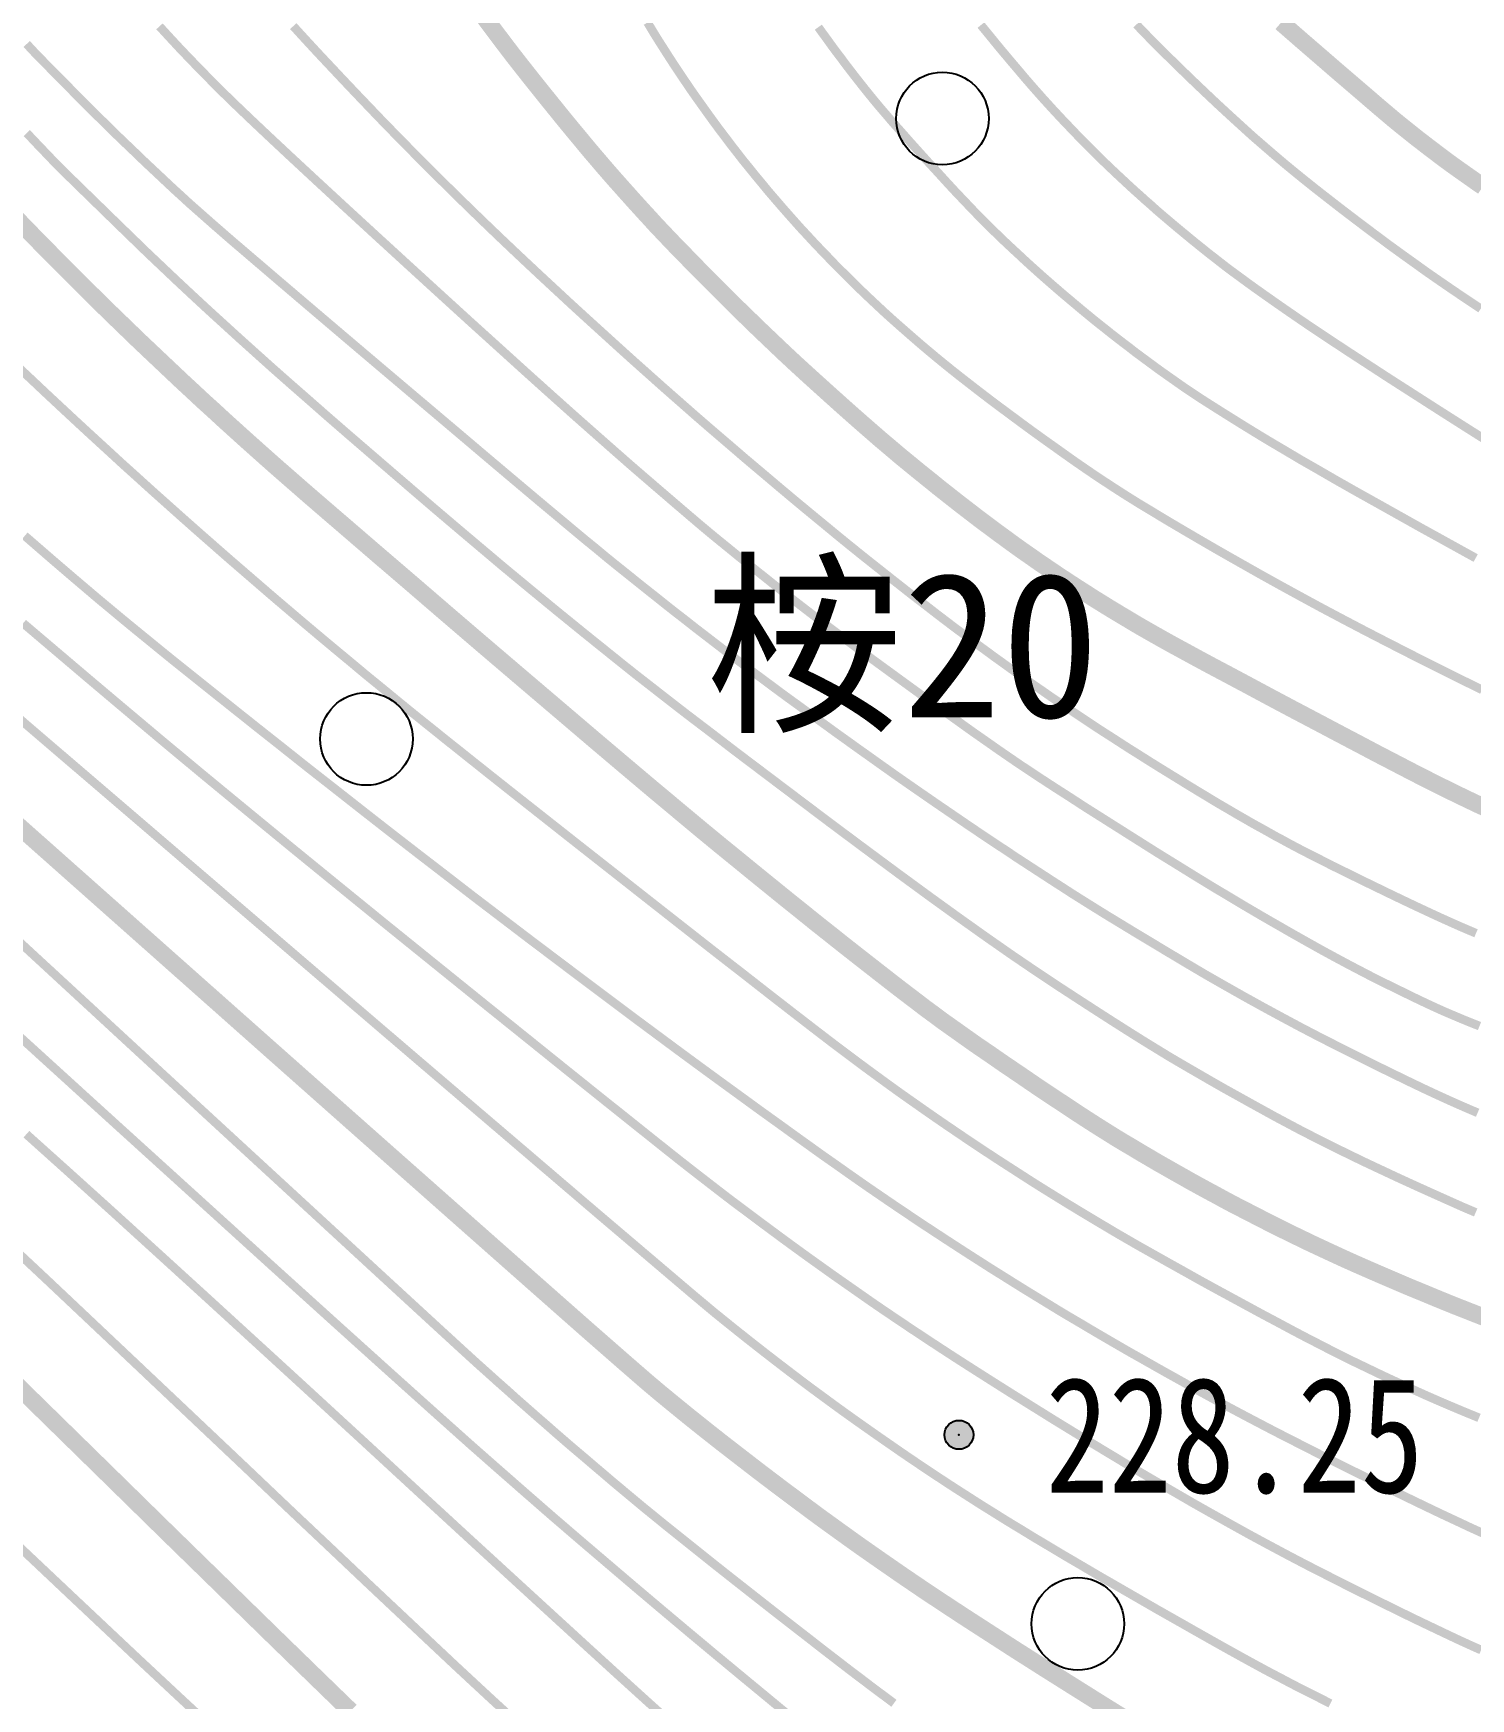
# Model space of a CAD drawing. Extents: x 36524600 to 36525730, y 2746759 to 2747713.
# Drawn here: x 36525068.11 to 36525080.53, y 2747450.36 to 2747464.75 of the extents above; entities that cross this region are included whole.
import ezdxf
from ezdxf.enums import TextEntityAlignment as Align

# ---------------------------------------------------------------- set-up
doc = ezdxf.new("R2010")
doc.units = 0
doc.header["$LTSCALE"] = 1000
doc.header["$MEASUREMENT"] = 0
for name, color, linetype in [('DGX', 251, 'Continuous'), ('GCD', 252, 'Continuous'), ('PP-DX-PT', 251, 'Continuous'), ('ZBTZ', 3, 'Continuous')]:
    doc.layers.add(name, color=color, linetype=linetype)
doc.styles.add('宋体', font='')
doc.styles.add('正等线体', font='宋体.shx', dxfattribs={"bigfont": '@@gbcbig.shx'})
doc.styles.get('宋体').set_extended_font_data('SimSun')

# ---------------------------------------------------------------- blocks, each defined once
blk = doc.blocks.new('gc326')
blk.add_circle((0, 0), 0.8)
blk = doc.blocks.new('gc200')
h = blk.add_hatch(color=256)
edge = h.paths.add_edge_path()
edge.add_arc((0, 0), 0.25, 0, 360)
blk.add_circle((0, 0), 0.25)
blk = doc.blocks.new('dxt')
at = {"layer": 'DGX', "color": 253, "linetype": 'Continuous', "flags": 128}
for points, const_width in [([(36525067.836, 2747451.819), (36525068.506, 2747451.187), (36525069.013, 2747450.71), (36525069.357, 2747450.389), (36525069.61, 2747450.154)], 0.075), ([(36525070.853, 2747450.254), (36525070.556, 2747450.542), (36525070.194, 2747450.894), (36525069.769, 2747451.309), (36525069.278, 2747451.788), (36525068.724, 2747452.331), (36525068.105, 2747452.937), (36525067.484, 2747453.545)], 0.15), ([(36525068.052, 2747455.237), (36525068.412, 2747454.914), (36525068.791, 2747454.572), (36525069.188, 2747454.211), (36525069.604, 2747453.832), (36525070.038, 2747453.435), (36525070.491, 2747453.02), (36525070.963, 2747452.586), (36525071.424, 2747452.161), (36525071.848, 2747451.771), (36525072.234, 2747451.417), (36525072.581, 2747451.099), (36525072.89, 2747450.816), (36525073.161, 2747450.569), (36525073.394, 2747450.358), (36525073.589, 2747450.182)], 0.075), ([(36525067.075, 2747457.743), (36525068.148, 2747456.754), (36525069.088, 2747455.887), (36525069.897, 2747455.142), (36525070.574, 2747454.519), (36525071.118, 2747454.018), (36525071.53, 2747453.639), (36525071.81, 2747453.382), (36525071.958, 2747453.247), (36525072.04, 2747453.174), (36525072.122, 2747453.1), (36525072.205, 2747453.027), (36525072.287, 2747452.953), (36525072.37, 2747452.88), (36525072.453, 2747452.807), (36525072.536, 2747452.735), (36525072.619, 2747452.662), (36525072.702, 2747452.59), (36525072.786, 2747452.518), (36525072.87, 2747452.447), (36525072.954, 2747452.375), (36525073.038, 2747452.304), (36525073.122, 2747452.232), (36525073.206, 2747452.162), (36525073.291, 2747452.091), (36525073.381, 2747452.016), (36525073.483, 2747451.933), (36525073.595, 2747451.842), (36525073.719, 2747451.743), (36525073.854, 2747451.635), (36525073.999, 2747451.519), (36525074.156, 2747451.395), (36525074.324, 2747451.263), (36525074.492, 2747451.131), (36525074.65, 2747451.008), (36525074.797, 2747450.894), (36525074.933, 2747450.788), (36525075.059, 2747450.691), (36525075.173, 2747450.603), (36525075.278, 2747450.524), (36525075.371, 2747450.453), (36525075.46, 2747450.387), (36525075.548, 2747450.321)], 0.075), ([(36525066.845, 2747459.81), (36525068.13, 2747458.708), (36525069.413, 2747457.609), (36525070.538, 2747456.645), (36525071.507, 2747455.816), (36525072.319, 2747455.123), (36525072.973, 2747454.564), (36525073.471, 2747454.141), (36525073.811, 2747453.852), (36525073.994, 2747453.699), (36525074.099, 2747453.614), (36525074.205, 2747453.529), (36525074.311, 2747453.445), (36525074.417, 2747453.362), (36525074.524, 2747453.279), (36525074.631, 2747453.197), (36525074.739, 2747453.115), (36525074.847, 2747453.034), (36525074.956, 2747452.954), (36525075.065, 2747452.874), (36525075.175, 2747452.795), (36525075.285, 2747452.717), (36525075.396, 2747452.639), (36525075.507, 2747452.562), (36525075.618, 2747452.485), (36525075.73, 2747452.409), (36525075.842, 2747452.334), (36525075.955, 2747452.259), (36525076.068, 2747452.185), (36525076.182, 2747452.112), (36525076.296, 2747452.039), (36525076.41, 2747451.968), (36525076.525, 2747451.896), (36525076.641, 2747451.826), (36525076.76, 2747451.753), (36525076.888, 2747451.677), (36525077.023, 2747451.596), (36525077.167, 2747451.512), (36525077.318, 2747451.423), (36525077.478, 2747451.331), (36525077.646, 2747451.234), (36525077.821, 2747451.133), (36525077.994, 2747451.035), (36525078.154, 2747450.944), (36525078.299, 2747450.862), (36525078.431, 2747450.788), (36525078.55, 2747450.722), (36525078.654, 2747450.665), (36525078.746, 2747450.615), (36525078.823, 2747450.574), (36525078.894, 2747450.537), (36525078.964, 2747450.5), (36525079.035, 2747450.463), (36525079.106, 2747450.427), (36525079.178, 2747450.391), (36525079.249, 2747450.355), (36525079.32, 2747450.319)], 0.075), ([(36525080.639, 2747451.789), (36525080.529, 2747451.839), (36525080.41, 2747451.895), (36525080.281, 2747451.955), (36525080.143, 2747452.021), (36525079.996, 2747452.092), (36525079.84, 2747452.168), (36525079.675, 2747452.249), (36525079.501, 2747452.335), (36525079.326, 2747452.422), (36525079.16, 2747452.506), (36525079.001, 2747452.587), (36525078.85, 2747452.664), (36525078.708, 2747452.738), (36525078.573, 2747452.809), (36525078.447, 2747452.876), (36525078.328, 2747452.94), (36525078.215, 2747453.002), (36525078.103, 2747453.064), (36525077.994, 2747453.125), (36525077.886, 2747453.185), (36525077.78, 2747453.245), (36525077.676, 2747453.304), (36525077.573, 2747453.362), (36525077.473, 2747453.42), (36525077.373, 2747453.478), (36525077.274, 2747453.536), (36525077.175, 2747453.595), (36525077.076, 2747453.653), (36525076.977, 2747453.712), (36525076.879, 2747453.772), (36525076.781, 2747453.832), (36525076.683, 2747453.892), (36525076.585, 2747453.953), (36525076.488, 2747454.014), (36525076.39, 2747454.075), (36525076.293, 2747454.137), (36525076.196, 2747454.199), (36525076.1, 2747454.261), (36525076.003, 2747454.324), (36525075.907, 2747454.387), (36525075.811, 2747454.45), (36525075.715, 2747454.514), (36525075.62, 2747454.578), (36525075.525, 2747454.642), (36525075.43, 2747454.707), (36525075.335, 2747454.772), (36525075.24, 2747454.838), (36525075.146, 2747454.904), (36525075.047, 2747454.974), (36525074.937, 2747455.051), (36525074.817, 2747455.137), (36525074.686, 2747455.231), (36525074.545, 2747455.333), (36525074.393, 2747455.442), (36525074.231, 2747455.56), (36525074.059, 2747455.685), (36525073.877, 2747455.818), (36525073.688, 2747455.957), (36525073.491, 2747456.103), (36525073.286, 2747456.255), (36525073.074, 2747456.414), (36525072.854, 2747456.579), (36525072.627, 2747456.75), (36525072.391, 2747456.928), (36525072.152, 2747457.11), (36525071.913, 2747457.292), (36525071.675, 2747457.476), (36525071.436, 2747457.66), (36525071.197, 2747457.845), (36525070.959, 2747458.031), (36525070.721, 2747458.218), (36525070.482, 2747458.405), (36525070.253, 2747458.587), (36525070.039, 2747458.756), (36525069.842, 2747458.913), (36525069.661, 2747459.057), (36525069.496, 2747459.189), (36525069.347, 2747459.308), (36525069.215, 2747459.415), (36525069.1, 2747459.509), (36525068.992, 2747459.597), (36525068.885, 2747459.685), (36525068.778, 2747459.774), (36525068.671, 2747459.863), (36525068.565, 2747459.953), (36525068.459, 2747460.043), (36525068.354, 2747460.133), (36525068.248, 2747460.224), (36525068.143, 2747460.315), (36525068.038, 2747460.406)], 0.075), ([(36525067.966, 2747463.147), (36525068.054, 2747463.055), (36525068.142, 2747462.966), (36525068.229, 2747462.877), (36525068.317, 2747462.788), (36525068.406, 2747462.699), (36525068.494, 2747462.611), (36525068.583, 2747462.522), (36525068.672, 2747462.435), (36525068.761, 2747462.347), (36525068.851, 2747462.26), (36525068.941, 2747462.173), (36525069.031, 2747462.086), (36525069.122, 2747462), (36525069.213, 2747461.914), (36525069.304, 2747461.828), (36525069.395, 2747461.742), (36525069.487, 2747461.657), (36525069.578, 2747461.572), (36525069.671, 2747461.488), (36525069.763, 2747461.403), (36525069.856, 2747461.319), (36525069.949, 2747461.235), (36525070.042, 2747461.152), (36525070.135, 2747461.069), (36525070.229, 2747460.986), (36525070.339, 2747460.89), (36525070.481, 2747460.766), (36525070.655, 2747460.616), (36525070.862, 2747460.438), (36525071.1, 2747460.233), (36525071.371, 2747460.001), (36525071.673, 2747459.741), (36525072.008, 2747459.454), (36525072.347, 2747459.165), (36525072.662, 2747458.897), (36525072.952, 2747458.65), (36525073.218, 2747458.425), (36525073.461, 2747458.22), (36525073.679, 2747458.038), (36525073.873, 2747457.876), (36525074.043, 2747457.736), (36525074.198, 2747457.61), (36525074.346, 2747457.489), (36525074.489, 2747457.373), (36525074.626, 2747457.262), (36525074.757, 2747457.157), (36525074.881, 2747457.057), (36525075, 2747456.963), (36525075.113, 2747456.873), (36525075.22, 2747456.789), (36525075.321, 2747456.71), (36525075.417, 2747456.635), (36525075.508, 2747456.564), (36525075.593, 2747456.498), (36525075.673, 2747456.437), (36525075.748, 2747456.38), (36525075.817, 2747456.327), (36525075.888, 2747456.275), (36525075.967, 2747456.216), (36525076.056, 2747456.153), (36525076.153, 2747456.084), (36525076.259, 2747456.009), (36525076.375, 2747455.93), (36525076.499, 2747455.844), (36525076.632, 2747455.754), (36525076.765, 2747455.663), (36525076.89, 2747455.579), (36525077.007, 2747455.502), (36525077.115, 2747455.43), (36525077.215, 2747455.365), (36525077.307, 2747455.306), (36525077.39, 2747455.254), (36525077.465, 2747455.207), (36525077.536, 2747455.164), (36525077.608, 2747455.122), (36525077.679, 2747455.079), (36525077.751, 2747455.037), (36525077.822, 2747454.995), (36525077.894, 2747454.954), (36525077.966, 2747454.913), (36525078.039, 2747454.872), (36525078.111, 2747454.831), (36525078.184, 2747454.791), (36525078.257, 2747454.751), (36525078.33, 2747454.712), (36525078.403, 2747454.672), (36525078.476, 2747454.633), (36525078.55, 2747454.595), (36525078.624, 2747454.557), (36525078.698, 2747454.519), (36525078.772, 2747454.481), (36525078.846, 2747454.444), (36525078.92, 2747454.407), (36525078.995, 2747454.37), (36525079.07, 2747454.334), (36525079.144, 2747454.298), (36525079.219, 2747454.263), (36525079.296, 2747454.227), (36525079.376, 2747454.19), (36525079.459, 2747454.152), (36525079.544, 2747454.114), (36525079.633, 2747454.075), (36525079.725, 2747454.035), (36525079.82, 2747453.994), (36525079.918, 2747453.952), (36525080.017, 2747453.91), (36525080.115, 2747453.87), (36525080.211, 2747453.83), (36525080.306, 2747453.791), (36525080.4, 2747453.753), (36525080.492, 2747453.717), (36525080.583, 2747453.681), (36525080.673, 2747453.646)], 0.15), ([(36525068.055, 2747463.885), (36525068.114, 2747463.824), (36525068.164, 2747463.77), (36525068.208, 2747463.725), (36525068.243, 2747463.688), (36525068.271, 2747463.659), (36525068.291, 2747463.638), (36525068.303, 2747463.625), (36525068.308, 2747463.62), (36525068.317, 2747463.611), (36525068.342, 2747463.587), (36525068.383, 2747463.546), (36525068.44, 2747463.49), (36525068.514, 2747463.418), (36525068.604, 2747463.33), (36525068.71, 2747463.227), (36525068.833, 2747463.107), (36525068.964, 2747462.98), (36525069.095, 2747462.853), (36525069.227, 2747462.728), (36525069.36, 2747462.602), (36525069.493, 2747462.478), (36525069.627, 2747462.354), (36525069.762, 2747462.231), (36525069.897, 2747462.108), (36525070.036, 2747461.983), (36525070.181, 2747461.853), (36525070.334, 2747461.718), (36525070.494, 2747461.578), (36525070.66, 2747461.432), (36525070.833, 2747461.282), (36525071.014, 2747461.126), (36525071.201, 2747460.965), (36525071.386, 2747460.806), (36525071.562, 2747460.655), (36525071.728, 2747460.514), (36525071.884, 2747460.382), (36525072.03, 2747460.259), (36525072.166, 2747460.144), (36525072.293, 2747460.039), (36525072.409, 2747459.943), (36525072.521, 2747459.851), (36525072.633, 2747459.759), (36525072.745, 2747459.668), (36525072.857, 2747459.577), (36525072.97, 2747459.486), (36525073.082, 2747459.396), (36525073.195, 2747459.305), (36525073.308, 2747459.215), (36525073.434, 2747459.117), (36525073.584, 2747459), (36525073.758, 2747458.865), (36525073.958, 2747458.713), (36525074.181, 2747458.542), (36525074.43, 2747458.354), (36525074.703, 2747458.148), (36525075, 2747457.924), (36525075.302, 2747457.699), (36525075.587, 2747457.488), (36525075.856, 2747457.291), (36525076.108, 2747457.109), (36525076.343, 2747456.942), (36525076.562, 2747456.789), (36525076.765, 2747456.651), (36525076.951, 2747456.527), (36525077.123, 2747456.415), (36525077.285, 2747456.31), (36525077.436, 2747456.213), (36525077.576, 2747456.124), (36525077.705, 2747456.043), (36525077.824, 2747455.97), (36525077.932, 2747455.904), (36525078.029, 2747455.847), (36525078.122, 2747455.793), (36525078.217, 2747455.738), (36525078.314, 2747455.682), (36525078.414, 2747455.625), (36525078.517, 2747455.568), (36525078.621, 2747455.51), (36525078.728, 2747455.451), (36525078.837, 2747455.391), (36525078.951, 2747455.33), (36525079.07, 2747455.267), (36525079.195, 2747455.203), (36525079.326, 2747455.137), (36525079.463, 2747455.07), (36525079.605, 2747455.001), (36525079.754, 2747454.931), (36525079.908, 2747454.859), (36525080.061, 2747454.789), (36525080.203, 2747454.725), (36525080.337, 2747454.665), (36525080.46, 2747454.61), (36525080.575, 2747454.561)], 0.075), ([(36525080.592, 2747455.422), (36525080.519, 2747455.453), (36525080.436, 2747455.489), (36525080.344, 2747455.53), (36525080.241, 2747455.577), (36525080.127, 2747455.63), (36525080.004, 2747455.689), (36525079.87, 2747455.754), (36525079.725, 2747455.825), (36525079.57, 2747455.902), (36525079.405, 2747455.985), (36525079.235, 2747456.071), (36525079.066, 2747456.159), (36525078.898, 2747456.249), (36525078.73, 2747456.34), (36525078.564, 2747456.432), (36525078.398, 2747456.526), (36525078.232, 2747456.621), (36525078.068, 2747456.718), (36525077.909, 2747456.813), (36525077.761, 2747456.902), (36525077.623, 2747456.985), (36525077.495, 2747457.063), (36525077.378, 2747457.134), (36525077.272, 2747457.2), (36525077.176, 2747457.26), (36525077.09, 2747457.314), (36525077.01, 2747457.366), (36525076.929, 2747457.418), (36525076.849, 2747457.47), (36525076.769, 2747457.522), (36525076.689, 2747457.574), (36525076.609, 2747457.626), (36525076.53, 2747457.679), (36525076.45, 2747457.732), (36525076.37, 2747457.785), (36525076.291, 2747457.838), (36525076.212, 2747457.891), (36525076.133, 2747457.945), (36525076.054, 2747457.999), (36525075.975, 2747458.053), (36525075.896, 2747458.107), (36525075.818, 2747458.161), (36525075.737, 2747458.217), (36525075.652, 2747458.276), (36525075.563, 2747458.338), (36525075.47, 2747458.404), (36525075.373, 2747458.473), (36525075.272, 2747458.545), (36525075.167, 2747458.62), (36525075.058, 2747458.698), (36525074.948, 2747458.778), (36525074.841, 2747458.855), (36525074.737, 2747458.931), (36525074.636, 2747459.004), (36525074.538, 2747459.076), (36525074.443, 2747459.147), (36525074.351, 2747459.215), (36525074.262, 2747459.282), (36525074.175, 2747459.348), (36525074.088, 2747459.414), (36525074.001, 2747459.481), (36525073.914, 2747459.548), (36525073.828, 2747459.614), (36525073.742, 2747459.682), (36525073.655, 2747459.749), (36525073.569, 2747459.817), (36525073.484, 2747459.885), (36525073.398, 2747459.953), (36525073.313, 2747460.021), (36525073.227, 2747460.09), (36525073.142, 2747460.158), (36525073.057, 2747460.227), (36525072.973, 2747460.297), (36525072.888, 2747460.366), (36525072.787, 2747460.45), (36525072.652, 2747460.563), (36525072.483, 2747460.704), (36525072.281, 2747460.874), (36525072.045, 2747461.073), (36525071.776, 2747461.301), (36525071.473, 2747461.557), (36525071.136, 2747461.842), (36525070.801, 2747462.126), (36525070.501, 2747462.381), (36525070.238, 2747462.605), (36525070.01, 2747462.8), (36525069.818, 2747462.964), (36525069.663, 2747463.099), (36525069.544, 2747463.204), (36525069.46, 2747463.278), (36525069.395, 2747463.338), (36525069.329, 2747463.398), (36525069.265, 2747463.458), (36525069.2, 2747463.519), (36525069.135, 2747463.58), (36525069.071, 2747463.64), (36525069.007, 2747463.702), (36525068.943, 2747463.763), (36525068.879, 2747463.824), (36525068.815, 2747463.886), (36525068.752, 2747463.948), (36525068.689, 2747464.01), (36525068.626, 2747464.072), (36525068.563, 2747464.135), (36525068.5, 2747464.198), (36525068.438, 2747464.261), (36525068.379, 2747464.321), (36525068.325, 2747464.375), (36525068.277, 2747464.424), (36525068.235, 2747464.467), (36525068.198, 2747464.504), (36525068.168, 2747464.535), (36525068.143, 2747464.561), (36525068.123, 2747464.581), (36525068.105, 2747464.601), (36525068.082, 2747464.625), (36525068.055, 2747464.655)], 0.075), ([(36525080.608, 2747456.171), (36525080.535, 2747456.2), (36525080.468, 2747456.227), (36525080.407, 2747456.253), (36525080.352, 2747456.276), (36525080.303, 2747456.297), (36525080.254, 2747456.319), (36525080.199, 2747456.344), (36525080.139, 2747456.372), (36525080.074, 2747456.403), (36525080.003, 2747456.437), (36525079.926, 2747456.475), (36525079.844, 2747456.515), (36525079.756, 2747456.558), (36525079.663, 2747456.605), (36525079.565, 2747456.656), (36525079.462, 2747456.71), (36525079.354, 2747456.768), (36525079.24, 2747456.83), (36525079.122, 2747456.896), (36525078.998, 2747456.966), (36525078.869, 2747457.04), (36525078.735, 2747457.117), (36525078.597, 2747457.198), (36525078.453, 2747457.284), (36525078.304, 2747457.373), (36525078.15, 2747457.467), (36525077.992, 2747457.565), (36525077.828, 2747457.666), (36525077.66, 2747457.772), (36525077.494, 2747457.877), (36525077.339, 2747457.975), (36525077.195, 2747458.066), (36525077.063, 2747458.152), (36525076.941, 2747458.23), (36525076.829, 2747458.303), (36525076.729, 2747458.369), (36525076.64, 2747458.428), (36525076.551, 2747458.489), (36525076.452, 2747458.557), (36525076.344, 2747458.633), (36525076.225, 2747458.716), (36525076.097, 2747458.808), (36525075.958, 2747458.907), (36525075.809, 2747459.014), (36525075.651, 2747459.129), (36525075.493, 2747459.244), (36525075.345, 2747459.352), (36525075.208, 2747459.453), (36525075.081, 2747459.547), (36525074.965, 2747459.634), (36525074.859, 2747459.714), (36525074.764, 2747459.787), (36525074.679, 2747459.853), (36525074.599, 2747459.915), (36525074.52, 2747459.978), (36525074.441, 2747460.041), (36525074.362, 2747460.104), (36525074.283, 2747460.167), (36525074.204, 2747460.23), (36525074.126, 2747460.294), (36525074.047, 2747460.358), (36525073.964, 2747460.426), (36525073.872, 2747460.503), (36525073.771, 2747460.589), (36525073.661, 2747460.683), (36525073.541, 2747460.786), (36525073.412, 2747460.897), (36525073.273, 2747461.017), (36525073.126, 2747461.146), (36525072.965, 2747461.288), (36525072.785, 2747461.447), (36525072.588, 2747461.623), (36525072.372, 2747461.817), (36525072.138, 2747462.029), (36525071.886, 2747462.257), (36525071.616, 2747462.503), (36525071.327, 2747462.767), (36525071.042, 2747463.028), (36525070.783, 2747463.266), (36525070.548, 2747463.483), (36525070.339, 2747463.677), (36525070.156, 2747463.848), (36525069.997, 2747463.998), (36525069.864, 2747464.125), (36525069.756, 2747464.23), (36525069.662, 2747464.324), (36525069.568, 2747464.419), (36525069.475, 2747464.515), (36525069.383, 2747464.611), (36525069.292, 2747464.709), (36525069.202, 2747464.807)], 0.075), ([(36525070.358, 2747464.809), (36525070.463, 2747464.694), (36525070.572, 2747464.576), (36525070.682, 2747464.459), (36525070.792, 2747464.342), (36525070.902, 2747464.226), (36525071.013, 2747464.11), (36525071.124, 2747463.994), (36525071.236, 2747463.879), (36525071.348, 2747463.765), (36525071.461, 2747463.651), (36525071.575, 2747463.537), (36525071.689, 2747463.424), (36525071.803, 2747463.312), (36525071.918, 2747463.2), (36525072.034, 2747463.088), (36525072.15, 2747462.977), (36525072.266, 2747462.867), (36525072.384, 2747462.756), (36525072.505, 2747462.643), (36525072.628, 2747462.529), (36525072.753, 2747462.413), (36525072.881, 2747462.296), (36525073.012, 2747462.177), (36525073.145, 2747462.056), (36525073.28, 2747461.934), (36525073.418, 2747461.811), (36525073.556, 2747461.688), (36525073.696, 2747461.565), (36525073.837, 2747461.441), (36525073.979, 2747461.318), (36525074.123, 2747461.195), (36525074.267, 2747461.071), (36525074.413, 2747460.948), (36525074.556, 2747460.827), (36525074.692, 2747460.713), (36525074.821, 2747460.606), (36525074.944, 2747460.505), (36525075.059, 2747460.41), (36525075.167, 2747460.322), (36525075.269, 2747460.24), (36525075.363, 2747460.165), (36525075.453, 2747460.094), (36525075.54, 2747460.025), (36525075.623, 2747459.96), (36525075.704, 2747459.896), (36525075.783, 2747459.836), (36525075.858, 2747459.778), (36525075.93, 2747459.722), (36525076, 2747459.669), (36525076.068, 2747459.617), (36525076.137, 2747459.566), (36525076.205, 2747459.515), (36525076.274, 2747459.464), (36525076.343, 2747459.414), (36525076.412, 2747459.363), (36525076.482, 2747459.313), (36525076.551, 2747459.263), (36525076.621, 2747459.214), (36525076.691, 2747459.164), (36525076.761, 2747459.115), (36525076.831, 2747459.067), (36525076.901, 2747459.018), (36525076.972, 2747458.97), (36525077.043, 2747458.922), (36525077.114, 2747458.874), (36525077.186, 2747458.826), (36525077.261, 2747458.776), (36525077.338, 2747458.725), (36525077.418, 2747458.674), (36525077.5, 2747458.621), (36525077.585, 2747458.566), (36525077.673, 2747458.511), (36525077.763, 2747458.454), (36525077.853, 2747458.398), (36525077.939, 2747458.345), (36525078.022, 2747458.294), (36525078.101, 2747458.245), (36525078.177, 2747458.199), (36525078.25, 2747458.155), (36525078.319, 2747458.113), (36525078.385, 2747458.074), (36525078.449, 2747458.037), (36525078.513, 2747457.999), (36525078.578, 2747457.962), (36525078.642, 2747457.925), (36525078.707, 2747457.889), (36525078.772, 2747457.853), (36525078.837, 2747457.816), (36525078.903, 2747457.781), (36525078.972, 2747457.743), (36525079.05, 2747457.702), (36525079.137, 2747457.657), (36525079.233, 2747457.609), (36525079.336, 2747457.556), (36525079.449, 2747457.501), (36525079.57, 2747457.441), (36525079.7, 2747457.378), (36525079.83, 2747457.315), (36525079.951, 2747457.257), (36525080.065, 2747457.203), (36525080.17, 2747457.154), (36525080.267, 2747457.109), (36525080.356, 2747457.069), (36525080.437, 2747457.033), (36525080.509, 2747457.002), (36525080.578, 2747456.973)], 0.075), ([(36525080.68, 2747458.047), (36525080.597, 2747458.085), (36525080.515, 2747458.124), (36525080.434, 2747458.163), (36525080.352, 2747458.203), (36525080.271, 2747458.243), (36525080.189, 2747458.284), (36525080.1, 2747458.329), (36525079.993, 2747458.384), (36525079.87, 2747458.448), (36525079.729, 2747458.521), (36525079.572, 2747458.604), (36525079.397, 2747458.696), (36525079.206, 2747458.797), (36525078.997, 2747458.907), (36525078.79, 2747459.017), (36525078.602, 2747459.118), (36525078.433, 2747459.208), (36525078.284, 2747459.287), (36525078.154, 2747459.357), (36525078.044, 2747459.417), (36525077.952, 2747459.467), (36525077.88, 2747459.507), (36525077.818, 2747459.542), (36525077.756, 2747459.577), (36525077.695, 2747459.612), (36525077.633, 2747459.648), (36525077.572, 2747459.685), (36525077.511, 2747459.721), (36525077.45, 2747459.758), (36525077.389, 2747459.795), (36525077.328, 2747459.833), (36525077.268, 2747459.87), (36525077.208, 2747459.909), (36525077.148, 2747459.947), (36525077.088, 2747459.986), (36525077.028, 2747460.025), (36525076.969, 2747460.064), (36525076.91, 2747460.104), (36525076.851, 2747460.144), (36525076.792, 2747460.184), (36525076.734, 2747460.225), (36525076.675, 2747460.266), (36525076.617, 2747460.307), (36525076.559, 2747460.349), (36525076.502, 2747460.391), (36525076.444, 2747460.433), (36525076.387, 2747460.476), (36525076.33, 2747460.518), (36525076.273, 2747460.561), (36525076.216, 2747460.605), (36525076.16, 2747460.648), (36525076.103, 2747460.692), (36525076.047, 2747460.736), (36525075.99, 2747460.781), (36525075.934, 2747460.825), (36525075.879, 2747460.87), (36525075.823, 2747460.915), (36525075.767, 2747460.96), (36525075.712, 2747461.005), (36525075.657, 2747461.05), (36525075.602, 2747461.095), (36525075.548, 2747461.141), (36525075.49, 2747461.19), (36525075.426, 2747461.244), (36525075.355, 2747461.306), (36525075.278, 2747461.373), (36525075.195, 2747461.446), (36525075.105, 2747461.526), (36525075.009, 2747461.612), (36525074.907, 2747461.704), (36525074.802, 2747461.799), (36525074.697, 2747461.895), (36525074.593, 2747461.992), (36525074.49, 2747462.09), (36525074.387, 2747462.188), (36525074.285, 2747462.287), (36525074.183, 2747462.386), (36525074.083, 2747462.486), (36525073.985, 2747462.584), (36525073.894, 2747462.675), (36525073.81, 2747462.76), (36525073.733, 2747462.84), (36525073.661, 2747462.913), (36525073.597, 2747462.98), (36525073.539, 2747463.041), (36525073.487, 2747463.096), (36525073.439, 2747463.149), (36525073.39, 2747463.202), (36525073.341, 2747463.256), (36525073.292, 2747463.31), (36525073.243, 2747463.365), (36525073.193, 2747463.421), (36525073.143, 2747463.477), (36525073.093, 2747463.534), (36525073.041, 2747463.594), (36525072.983, 2747463.662), (36525072.919, 2747463.737), (36525072.851, 2747463.819), (36525072.777, 2747463.908), (36525072.698, 2747464.004), (36525072.614, 2747464.108), (36525072.525, 2747464.218), (36525072.433, 2747464.333), (36525072.342, 2747464.448), (36525072.252, 2747464.563), (36525072.163, 2747464.68), (36525072.075, 2747464.797), (36525071.988, 2747464.914)], 0.15), ([(36525080.63, 2747459.076), (36525080.479, 2747459.15), (36525080.32, 2747459.229), (36525080.153, 2747459.312), (36525079.978, 2747459.401), (36525079.796, 2747459.494), (36525079.61, 2747459.59), (36525079.427, 2747459.686), (36525079.246, 2747459.782), (36525079.067, 2747459.879), (36525078.89, 2747459.976), (36525078.715, 2747460.073), (36525078.542, 2747460.171), (36525078.371, 2747460.268), (36525078.207, 2747460.363), (36525078.053, 2747460.453), (36525077.911, 2747460.537), (36525077.78, 2747460.616), (36525077.659, 2747460.689), (36525077.55, 2747460.757), (36525077.452, 2747460.82), (36525077.365, 2747460.877), (36525077.282, 2747460.932), (36525077.197, 2747460.99), (36525077.11, 2747461.05), (36525077.021, 2747461.113), (36525076.93, 2747461.178), (36525076.836, 2747461.245), (36525076.74, 2747461.314), (36525076.642, 2747461.386), (36525076.545, 2747461.458), (36525076.452, 2747461.527), (36525076.363, 2747461.594), (36525076.278, 2747461.659), (36525076.198, 2747461.721), (36525076.121, 2747461.781), (36525076.049, 2747461.838), (36525075.981, 2747461.893), (36525075.915, 2747461.947), (36525075.849, 2747462.002), (36525075.784, 2747462.057), (36525075.719, 2747462.113), (36525075.655, 2747462.169), (36525075.591, 2747462.225), (36525075.527, 2747462.282), (36525075.464, 2747462.339), (36525075.402, 2747462.397), (36525075.339, 2747462.456), (36525075.278, 2747462.514), (36525075.216, 2747462.574), (36525075.156, 2747462.634), (36525075.095, 2747462.694), (36525075.035, 2747462.754), (36525074.976, 2747462.816), (36525074.917, 2747462.877), (36525074.858, 2747462.939), (36525074.8, 2747463.002), (36525074.742, 2747463.064), (36525074.685, 2747463.128), (36525074.629, 2747463.191), (36525074.572, 2747463.256), (36525074.517, 2747463.32), (36525074.461, 2747463.385), (36525074.407, 2747463.451), (36525074.352, 2747463.517), (36525074.299, 2747463.583), (36525074.245, 2747463.649), (36525074.193, 2747463.716), (36525074.14, 2747463.784), (36525074.089, 2747463.852), (36525074.037, 2747463.92), (36525073.987, 2747463.988), (36525073.937, 2747464.057), (36525073.887, 2747464.127), (36525073.838, 2747464.196), (36525073.789, 2747464.266), (36525073.741, 2747464.337), (36525073.693, 2747464.408), (36525073.646, 2747464.479), (36525073.6, 2747464.55), (36525073.554, 2747464.622), (36525073.508, 2747464.694), (36525073.463, 2747464.767), (36525073.419, 2747464.84)], 0.075), ([(36525080.575, 2747460.214), (36525080.432, 2747460.293), (36525080.273, 2747460.381), (36525080.099, 2747460.477), (36525079.91, 2747460.583), (36525079.719, 2747460.69), (36525079.538, 2747460.791), (36525079.367, 2747460.888), (36525079.208, 2747460.98), (36525079.058, 2747461.066), (36525078.92, 2747461.148), (36525078.791, 2747461.224), (36525078.674, 2747461.295), (36525078.565, 2747461.362), (36525078.464, 2747461.425), (36525078.37, 2747461.484), (36525078.283, 2747461.539), (36525078.203, 2747461.59), (36525078.131, 2747461.638), (36525078.066, 2747461.681), (36525078.009, 2747461.721), (36525077.955, 2747461.759), (36525077.901, 2747461.797), (36525077.847, 2747461.835), (36525077.794, 2747461.874), (36525077.741, 2747461.913), (36525077.687, 2747461.953), (36525077.634, 2747461.992), (36525077.582, 2747462.033), (36525077.529, 2747462.073), (36525077.477, 2747462.113), (36525077.424, 2747462.154), (36525077.373, 2747462.195), (36525077.321, 2747462.236), (36525077.27, 2747462.277), (36525077.219, 2747462.319), (36525077.168, 2747462.361), (36525077.118, 2747462.403), (36525077.068, 2747462.445), (36525077.018, 2747462.487), (36525076.968, 2747462.53), (36525076.918, 2747462.573), (36525076.869, 2747462.616), (36525076.82, 2747462.659), (36525076.771, 2747462.703), (36525076.722, 2747462.747), (36525076.674, 2747462.791), (36525076.626, 2747462.836), (36525076.578, 2747462.88), (36525076.53, 2747462.925), (36525076.482, 2747462.97), (36525076.435, 2747463.016), (36525076.388, 2747463.061), (36525076.338, 2747463.11), (36525076.284, 2747463.166), (36525076.224, 2747463.227), (36525076.159, 2747463.296), (36525076.088, 2747463.37), (36525076.013, 2747463.451), (36525075.933, 2747463.539), (36525075.847, 2747463.632), (36525075.762, 2747463.726), (36525075.682, 2747463.815), (36525075.609, 2747463.898), (36525075.541, 2747463.974), (36525075.48, 2747464.046), (36525075.424, 2747464.111), (36525075.374, 2747464.171), (36525075.33, 2747464.225), (36525075.289, 2747464.276), (36525075.248, 2747464.328), (36525075.208, 2747464.379), (36525075.168, 2747464.431), (36525075.128, 2747464.483), (36525075.089, 2747464.536), (36525075.049, 2747464.588), (36525075.01, 2747464.641), (36525074.972, 2747464.694), (36525074.933, 2747464.747), (36525074.895, 2747464.8)], 0.075), ([(36525076.3, 2747464.818), (36525076.346, 2747464.762), (36525076.391, 2747464.707), (36525076.435, 2747464.653), (36525076.478, 2747464.601), (36525076.521, 2747464.55), (36525076.562, 2747464.501), (36525076.602, 2747464.454), (36525076.641, 2747464.408), (36525076.679, 2747464.363), (36525076.718, 2747464.318), (36525076.757, 2747464.273), (36525076.797, 2747464.228), (36525076.836, 2747464.184), (36525076.876, 2747464.14), (36525076.916, 2747464.096), (36525076.956, 2747464.053), (36525076.997, 2747464.009), (36525077.038, 2747463.966), (36525077.079, 2747463.923), (36525077.12, 2747463.88), (36525077.162, 2747463.837), (36525077.203, 2747463.795), (36525077.245, 2747463.753), (36525077.287, 2747463.711), (36525077.33, 2747463.669), (36525077.372, 2747463.628), (36525077.415, 2747463.587), (36525077.458, 2747463.546), (36525077.502, 2747463.505), (36525077.545, 2747463.465), (36525077.589, 2747463.424), (36525077.633, 2747463.384), (36525077.677, 2747463.345), (36525077.721, 2747463.305), (36525077.766, 2747463.266), (36525077.81, 2747463.226), (36525077.855, 2747463.187), (36525077.9, 2747463.149), (36525077.946, 2747463.11), (36525077.991, 2747463.072), (36525078.037, 2747463.034), (36525078.083, 2747462.996), (36525078.129, 2747462.958), (36525078.175, 2747462.921), (36525078.221, 2747462.884), (36525078.268, 2747462.846), (36525078.315, 2747462.81), (36525078.362, 2747462.773), (36525078.412, 2747462.734), (36525078.468, 2747462.692), (36525078.531, 2747462.646), (36525078.6, 2747462.595), (36525078.675, 2747462.541), (36525078.757, 2747462.483), (36525078.845, 2747462.421), (36525078.94, 2747462.355), (36525079.046, 2747462.282), (36525079.168, 2747462.199), (36525079.308, 2747462.106), (36525079.464, 2747462.003), (36525079.636, 2747461.891), (36525079.825, 2747461.768), (36525080.031, 2747461.636), (36525080.254, 2747461.493), (36525080.474, 2747461.353), (36525080.673, 2747461.227)], 0.075), ([(36525077.644, 2747464.823), (36525077.705, 2747464.759), (36525077.774, 2747464.688), (36525077.85, 2747464.612), (36525077.934, 2747464.529), (36525078.024, 2747464.441), (36525078.122, 2747464.346), (36525078.227, 2747464.246), (36525078.335, 2747464.144), (36525078.44, 2747464.047), (36525078.543, 2747463.953), (36525078.642, 2747463.863), (36525078.74, 2747463.778), (36525078.835, 2747463.696), (36525078.927, 2747463.618), (36525079.017, 2747463.544), (36525079.107, 2747463.471), (36525079.2, 2747463.397), (36525079.296, 2747463.322), (36525079.395, 2747463.245), (36525079.497, 2747463.167), (36525079.601, 2747463.088), (36525079.709, 2747463.007), (36525079.819, 2747462.925), (36525079.932, 2747462.843), (36525080.045, 2747462.762), (36525080.158, 2747462.681), (36525080.272, 2747462.602), (36525080.387, 2747462.523), (36525080.503, 2747462.445), (36525080.619, 2747462.368)], 0.075), ([(36525080.638, 2747463.424), (36525080.585, 2747463.46), (36525080.533, 2747463.497), (36525080.48, 2747463.534), (36525080.428, 2747463.571), (36525080.376, 2747463.608), (36525080.324, 2747463.646), (36525080.273, 2747463.684), (36525080.222, 2747463.723), (36525080.17, 2747463.762), (36525080.12, 2747463.801), (36525080.069, 2747463.84), (36525080.019, 2747463.88), (36525079.969, 2747463.92), (36525079.919, 2747463.96), (36525079.869, 2747464.001), (36525079.811, 2747464.05), (36525079.734, 2747464.115), (36525079.64, 2747464.196), (36525079.527, 2747464.293), (36525079.396, 2747464.405), (36525079.247, 2747464.534), (36525079.079, 2747464.679), (36525078.894, 2747464.84)], 0.15), ([(36525067.942, 2747454.248), (36525068.221, 2747453.987), (36525068.521, 2747453.704), (36525068.843, 2747453.4), (36525069.188, 2747453.074), (36525069.555, 2747452.727), (36525069.944, 2747452.359), (36525070.327, 2747451.995), (36525070.678, 2747451.664), (36525070.994, 2747451.365), (36525071.278, 2747451.098), (36525071.528, 2747450.863), (36525071.744, 2747450.66), (36525071.928, 2747450.489), (36525072.077, 2747450.351), (36525072.211, 2747450.228)], 0.075), ([(36525067.879, 2747456.184), (36525068.743, 2747455.398), (36525069.51, 2747454.702), (36525070.179, 2747454.095), (36525070.752, 2747453.577), (36525071.228, 2747453.148), (36525071.607, 2747452.808), (36525071.888, 2747452.557), (36525072.122, 2747452.351), (36525072.356, 2747452.146), (36525072.591, 2747451.941), (36525072.827, 2747451.738), (36525073.064, 2747451.536), (36525073.301, 2747451.334), (36525073.539, 2747451.133), (36525073.777, 2747450.933), (36525074.012, 2747450.737), (36525074.239, 2747450.549), (36525074.457, 2747450.369), (36525074.666, 2747450.196)], 0.075), ([(36525067.952, 2747457.929), (36525069.135, 2747456.879), (36525070.175, 2747455.956), (36525071.072, 2747455.161), (36525071.826, 2747454.494), (36525072.437, 2747453.954), (36525072.905, 2747453.541), (36525073.231, 2747453.256), (36525073.413, 2747453.098), (36525073.528, 2747453.001), (36525073.651, 2747452.9), (36525073.781, 2747452.794), (36525073.92, 2747452.683), (36525074.066, 2747452.568), (36525074.221, 2747452.448), (36525074.383, 2747452.323), (36525074.553, 2747452.194), (36525074.728, 2747452.063), (36525074.903, 2747451.933), (36525075.08, 2747451.805), (36525075.257, 2747451.678), (36525075.436, 2747451.553), (36525075.615, 2747451.429), (36525075.796, 2747451.306), (36525075.978, 2747451.185), (36525076.167, 2747451.061), (36525076.373, 2747450.928), (36525076.593, 2747450.786), (36525076.829, 2747450.636), (36525077.08, 2747450.478), (36525077.346, 2747450.311), (36525077.628, 2747450.136)], 0.15), ([(36525068.024, 2747459.651), (36525068.289, 2747459.426), (36525068.58, 2747459.179), (36525068.893, 2747458.915), (36525069.224, 2747458.637), (36525069.574, 2747458.346), (36525069.943, 2747458.042), (36525070.329, 2747457.725), (36525070.735, 2747457.394), (36525071.158, 2747457.05), (36525071.6, 2747456.693), (36525072.03, 2747456.346), (36525072.417, 2747456.035), (36525072.76, 2747455.759), (36525073.061, 2747455.518), (36525073.318, 2747455.313), (36525073.532, 2747455.142), (36525073.702, 2747455.007), (36525073.83, 2747454.907), (36525073.936, 2747454.825), (36525074.042, 2747454.743), (36525074.149, 2747454.661), (36525074.256, 2747454.581), (36525074.364, 2747454.5), (36525074.472, 2747454.42), (36525074.58, 2747454.34), (36525074.688, 2747454.261), (36525074.797, 2747454.182), (36525074.906, 2747454.104), (36525075.015, 2747454.026), (36525075.125, 2747453.949), (36525075.235, 2747453.872), (36525075.345, 2747453.795), (36525075.456, 2747453.719), (36525075.567, 2747453.644), (36525075.683, 2747453.566), (36525075.808, 2747453.483), (36525075.942, 2747453.395), (36525076.085, 2747453.302), (36525076.238, 2747453.204), (36525076.4, 2747453.101), (36525076.571, 2747452.993), (36525076.751, 2747452.881), (36525076.934, 2747452.767), (36525077.115, 2747452.656), (36525077.292, 2747452.548), (36525077.466, 2747452.443), (36525077.637, 2747452.34), (36525077.806, 2747452.241), (36525077.971, 2747452.145), (36525078.133, 2747452.051), (36525078.294, 2747451.96), (36525078.455, 2747451.87), (36525078.617, 2747451.78), (36525078.78, 2747451.692), (36525078.943, 2747451.605), (36525079.107, 2747451.519), (36525079.272, 2747451.435), (36525079.437, 2747451.351), (36525079.599, 2747451.27), (36525079.753, 2747451.194), (36525079.899, 2747451.122), (36525080.038, 2747451.054), (36525080.17, 2747450.991), (36525080.294, 2747450.932), (36525080.41, 2747450.877), (36525080.519, 2747450.827), (36525080.622, 2747450.781)], 0.075), ([(36525067.947, 2747461.896), (36525068.094, 2747461.758), (36525068.233, 2747461.627), (36525068.364, 2747461.505), (36525068.492, 2747461.386), (36525068.62, 2747461.268), (36525068.749, 2747461.15), (36525068.877, 2747461.032), (36525069.007, 2747460.915), (36525069.136, 2747460.798), (36525069.266, 2747460.682), (36525069.396, 2747460.566), (36525069.527, 2747460.45), (36525069.658, 2747460.335), (36525069.789, 2747460.22), (36525069.921, 2747460.106), (36525070.053, 2747459.992), (36525070.185, 2747459.878), (36525070.318, 2747459.765), (36525070.451, 2747459.652), (36525070.584, 2747459.54), (36525070.718, 2747459.428), (36525070.852, 2747459.317), (36525070.986, 2747459.205), (36525071.121, 2747459.095), (36525071.256, 2747458.984), (36525071.391, 2747458.874), (36525071.527, 2747458.765), (36525071.675, 2747458.646), (36525071.847, 2747458.509), (36525072.044, 2747458.352), (36525072.265, 2747458.177), (36525072.51, 2747457.984), (36525072.78, 2747457.771), (36525073.074, 2747457.54), (36525073.392, 2747457.29), (36525073.708, 2747457.042), (36525073.995, 2747456.817), (36525074.254, 2747456.616), (36525074.483, 2747456.437), (36525074.683, 2747456.282), (36525074.854, 2747456.15), (36525074.996, 2747456.041), (36525075.11, 2747455.955), (36525075.209, 2747455.881), (36525075.308, 2747455.807), (36525075.408, 2747455.734), (36525075.508, 2747455.661), (36525075.608, 2747455.589), (36525075.709, 2747455.518), (36525075.81, 2747455.447), (36525075.912, 2747455.376), (36525076.014, 2747455.306), (36525076.116, 2747455.237), (36525076.219, 2747455.167), (36525076.322, 2747455.099), (36525076.425, 2747455.031), (36525076.529, 2747454.964), (36525076.633, 2747454.897), (36525076.737, 2747454.83), (36525076.842, 2747454.764), (36525076.947, 2747454.699), (36525077.052, 2747454.634), (36525077.158, 2747454.57), (36525077.264, 2747454.506), (36525077.37, 2747454.443), (36525077.476, 2747454.38), (36525077.583, 2747454.318), (36525077.693, 2747454.255), (36525077.807, 2747454.191), (36525077.926, 2747454.124), (36525078.05, 2747454.055), (36525078.178, 2747453.983), (36525078.311, 2747453.91), (36525078.449, 2747453.835), (36525078.591, 2747453.758), (36525078.731, 2747453.682), (36525078.863, 2747453.612), (36525078.986, 2747453.546), (36525079.1, 2747453.486), (36525079.205, 2747453.432), (36525079.302, 2747453.382), (36525079.39, 2747453.337), (36525079.468, 2747453.298), (36525079.543, 2747453.262), (36525079.618, 2747453.226), (36525079.693, 2747453.19), (36525079.768, 2747453.154), (36525079.843, 2747453.119), (36525079.919, 2747453.084), (36525079.994, 2747453.049), (36525080.07, 2747453.015), (36525080.152, 2747452.978), (36525080.246, 2747452.937), (36525080.353, 2747452.891), (36525080.472, 2747452.841), (36525080.604, 2747452.787)], 0.075)]:
    blk.add_lwpolyline(points, dxfattribs=dict(at, const_width=const_width))
at = {"layer": 'PP-DX-PT', "color": 253, "linetype": 'Continuous'}
blk.add_point((36525076.11, 2747452.64, 228.25), dxfattribs=at)
at = {"layer": 'PP-DX-PT', "color": 253}
blk.add_point((36525076.11, 2747452.64, 228.251), dxfattribs=at)
at = {"layer": 'GCD', "color": 253, "linetype": 'Continuous'}
ref = blk.add_blockref('gc200', (36525076.11, 2747452.64, 228.251), dxfattribs=dict(at, xscale=0.5, yscale=0.5, zscale=0.5))
ref.add_attrib('height', '228.25', dxfattribs={"linetype": 'Continuous', "height": 1, "style": '正等线体', "width": 0.8}).set_placement((36525076.86, 2747452.64, 228.251), align=Align.MIDDLE_LEFT)
at = {"layer": 'ZBTZ', "color": 253, "linetype": 'Continuous', "xscale": 0.5, "yscale": 0.5}
for p in [(36525075.967, 2747464.011, 241.609), (36525070.99, 2747458.651, 243.389), (36525077.137, 2747451.007, 246.284)]:
    blk.add_blockref('gc326', p, dxfattribs=at)
at = {"layer": 'ZBTZ', "color": 253, "linetype": 'Continuous', "style": '宋体'}
blk.add_text('桉20', height=1.25, dxfattribs=at).set_placement((36525075.621, 2747459.488), align=Align.MIDDLE)

msp = doc.modelspace()

# ---------------------------------------------------------------- block references
msp.add_blockref('dxt', (0, 0))

doc.saveas('drawing.dxf')
